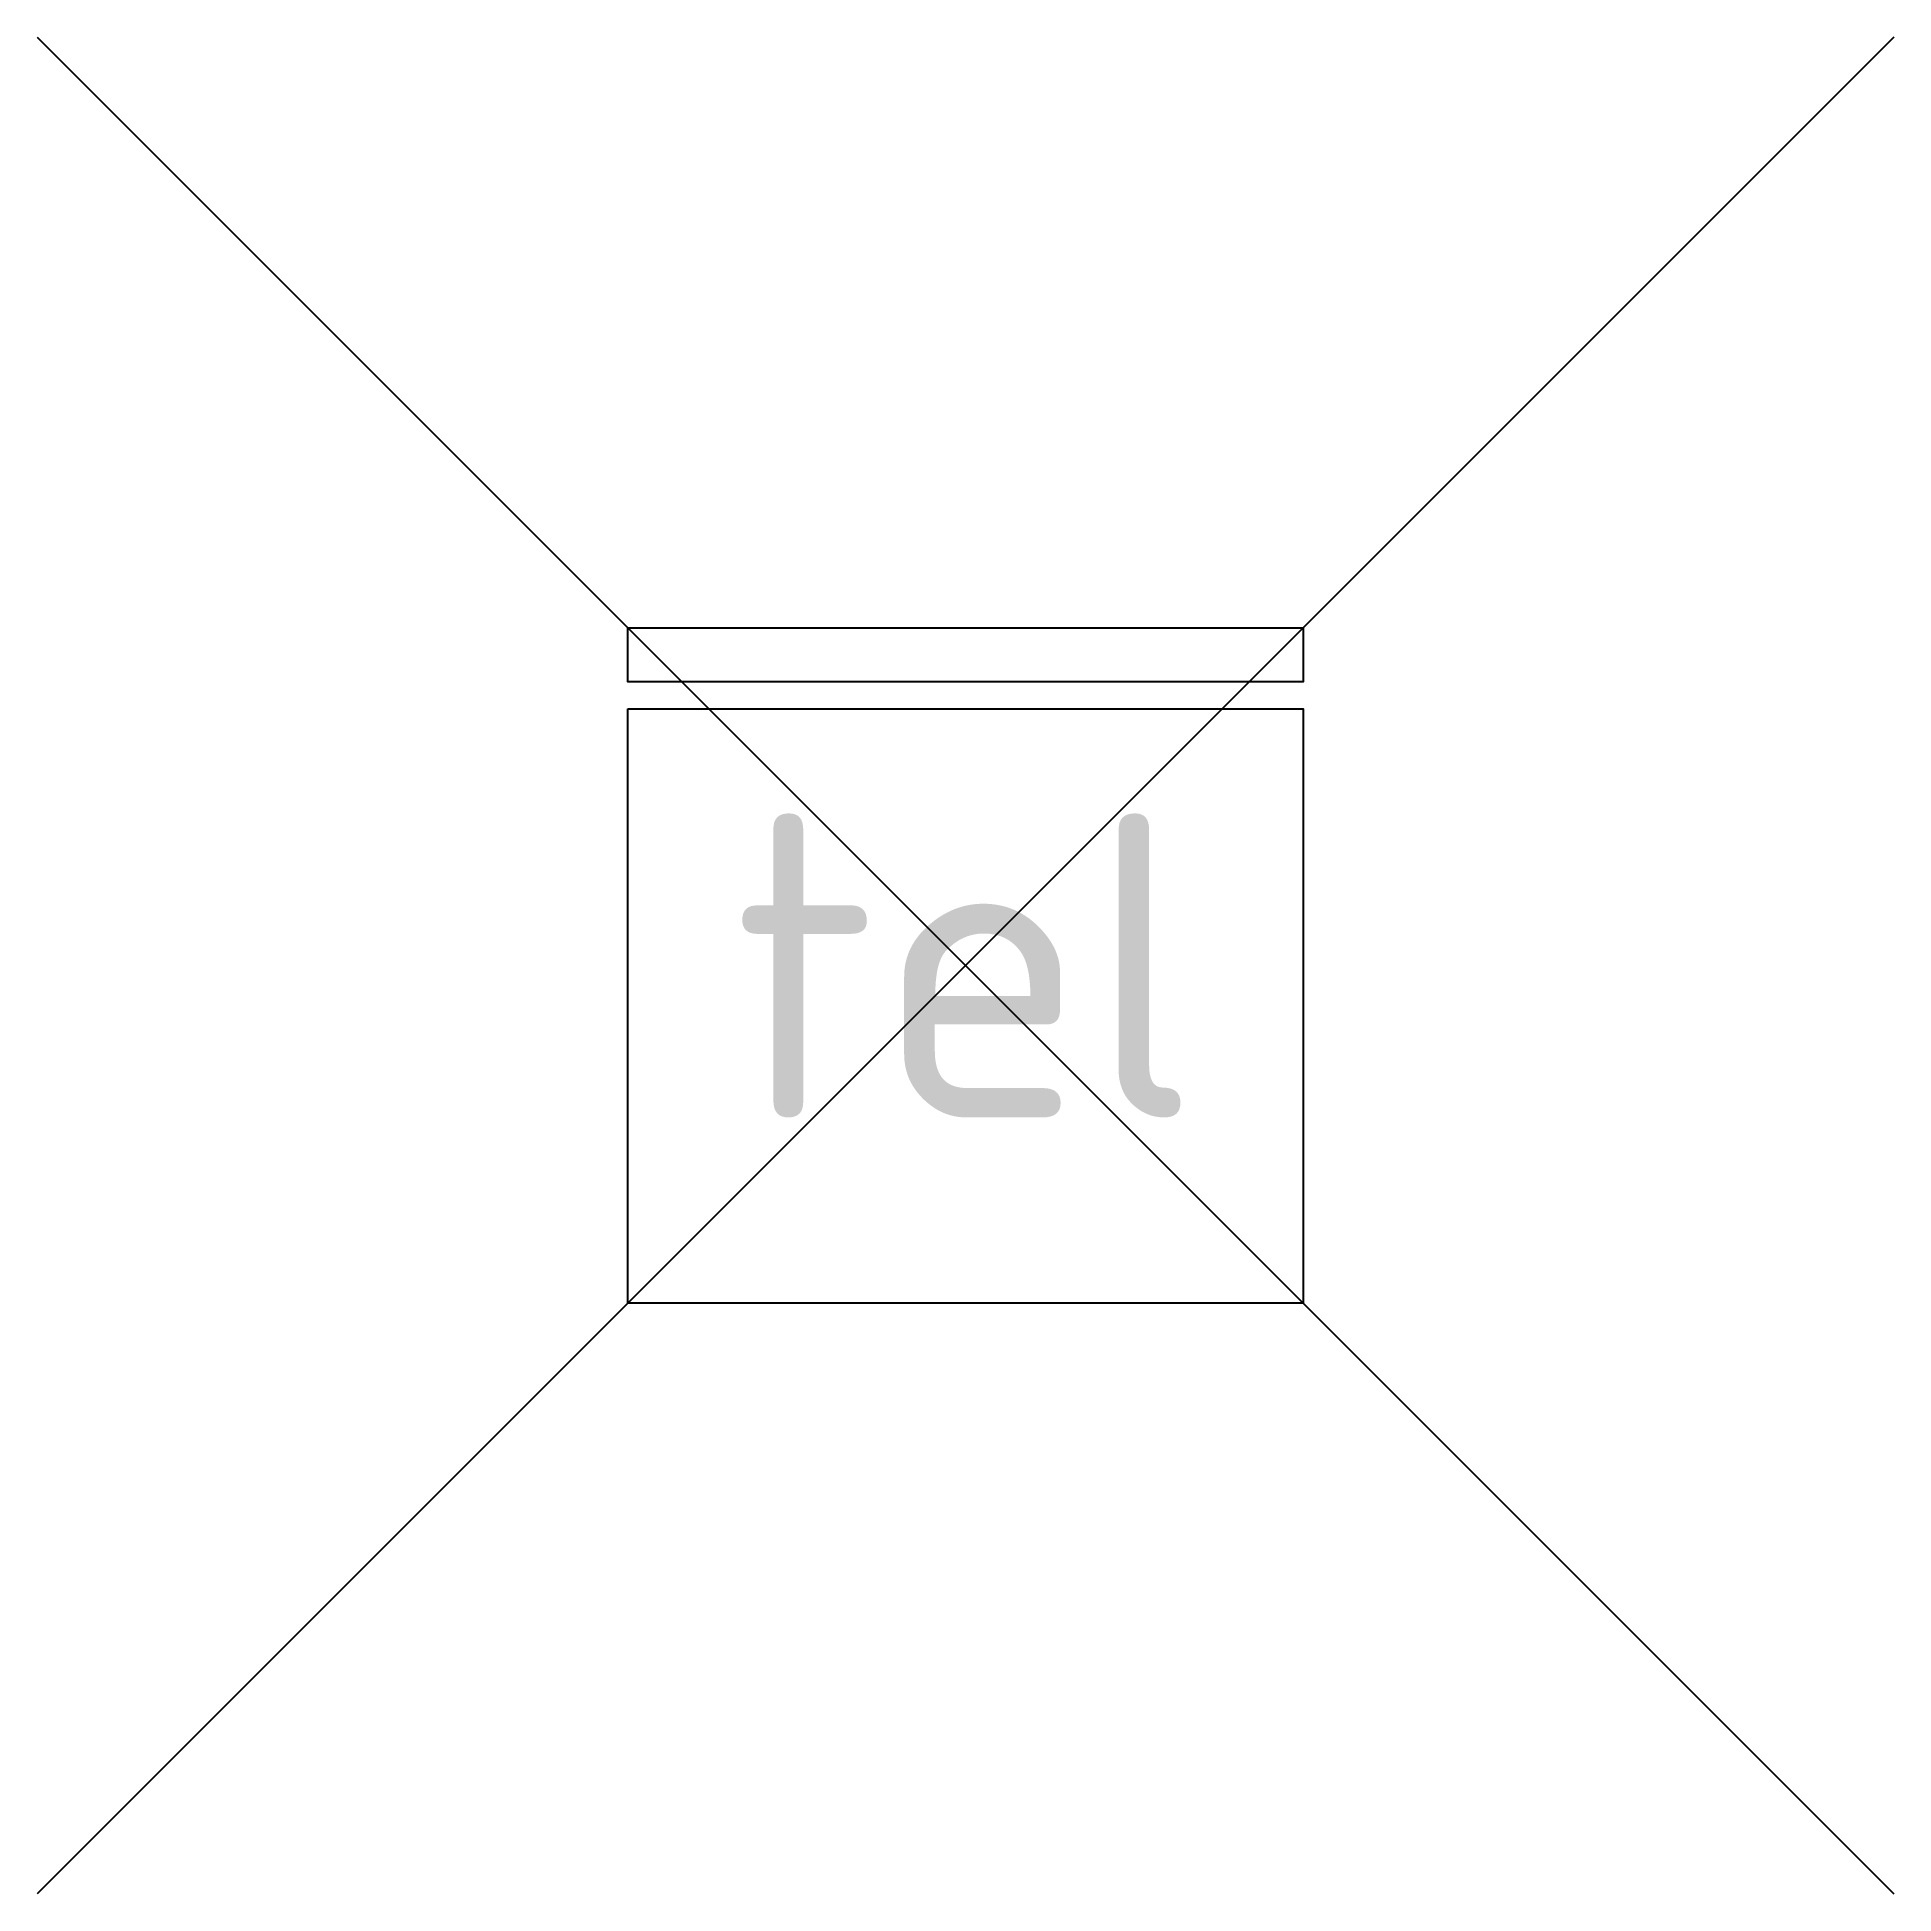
# Model space of a CAD drawing. Extents: x -5.5 to 5.5, y -5.5 to 5.5.
import ezdxf
from ezdxf.enums import TextEntityAlignment as Align

# ---------------------------------------------------------------- set-up
doc = ezdxf.new("R2010")
doc.units = 0
doc.styles.add('NLCS-ISO', font='NLCS-ISO.ttf')

msp = doc.modelspace()

# ---------------------------------------------------------------- linework, layer by layer
for points in [[(5.5, 5.5), (-5.5, -5.5)], [(-5.5, 5.5), (5.5, -5.5)]]:
    msp.add_lwpolyline(points)
for points in [[(-2, 2), (2, 2), (2, 1.68), (-2, 1.68)], [(-2, 1.52), (2, 1.52), (2, -2), (-2, -2)]]:
    msp.add_lwpolyline(points, close=True)

# ---------------------------------------------------------------- texts
at = {"style": 'NLCS-ISO'}
msp.add_text('tel', height=1.8, dxfattribs=at).set_placement((0, 0), align=Align.MIDDLE_CENTER)

doc.saveas('drawing.dxf')
